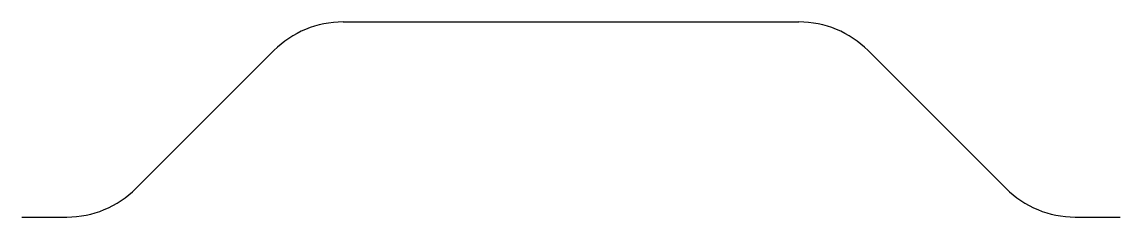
# Model space of a CAD drawing. Header units: metres. Extents: x -22.5 to -22.455, y 2 to 2.008.
import ezdxf

# ---------------------------------------------------------------- set-up
doc = ezdxf.new("R2010")
doc.units = ezdxf.units.M
doc.layers.get('0').update_dxf_attribs({"lineweight": 25, "true_color": 0x000000})

msp = doc.modelspace()

# ---------------------------------------------------------------- linework, layer by layer
for p, q in [((-22.486843, 2.008), (-22.468157, 2.008)), ((-22.495328, 2.001172), (-22.489672, 2.006828)), ((-22.459672, 2.001172), (-22.465328, 2.006828)), ((-22.5, 2), (-22.498157, 2)), ((-22.456843, 2), (-22.455, 2))]:
    msp.add_line(p, q)
for centre, start, end in [((-22.486843, 2.004), 90, 135), ((-22.468157, 2.004), 45, 90), ((-22.498157, 2.004), 270, 315), ((-22.456843, 2.004), 225, 270)]:
    msp.add_arc(centre, 0.004, start, end)

doc.saveas('drawing.dxf')
